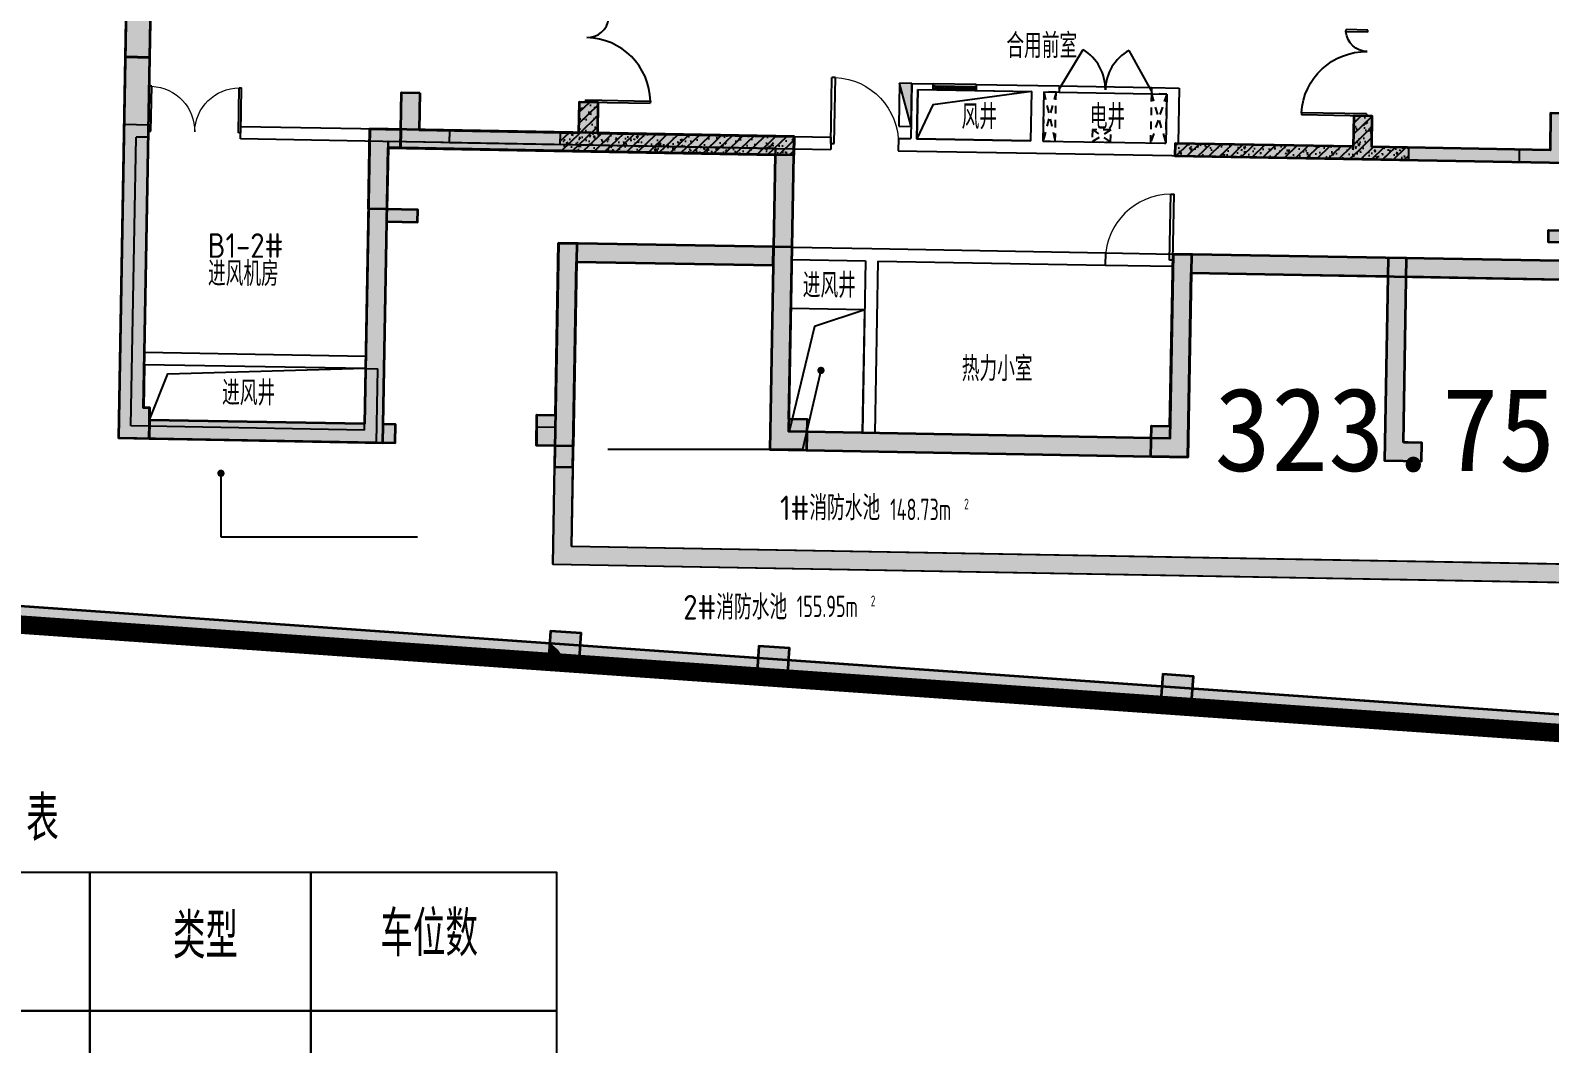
# Model space of a CAD drawing. Extents: x 512858 to 514372, y -232486 to -231710.
# Drawn here: x 512870.08 to 512894.8, y -232127.77 to -232111.28 of the extents above; entities that cross this region are included whole.
import ezdxf
from ezdxf.enums import TextEntityAlignment as Align

# ---------------------------------------------------------------- set-up
doc = ezdxf.new("R2010")
doc.units = 0
doc.header["$LTSCALE"] = 1000
doc.linetypes.add('1#HXT-B1$0$CACHE2', pattern=[0.1875, 0.125, -0.0625])
doc.linetypes.add('DASH', pattern=[0.35, 0.25, -0.1])
doc.layers.get('0').update_dxf_attribs({"color": 252})
for name, color, linetype in [('$面积结果', 7, 'Continuous'), ('1#HXT-B1$0$A-DOOR', 252, 'Continuous'), ('1#HXT-B1$0$A-FIRE-DOOR', 252, 'Continuous'), ('1#HXT-B1$0$A-HOLE-E', 252, 'Continuous'), ('1#HXT-B1$0$A-HOLE-H', 252, '1#HXT-B1$0$CACHE2'), ('1#HXT-B1$0$A-PATT-COLU', 252, 'Continuous'), ('1#HXT-B1$0$A-STR-CONC-B', 252, 'Continuous'), ('1#HXT-B1$0$A-WALL-S', 252, 'Continuous'), ('1#HXT-B1$0$A-WINDOW', 252, 'Continuous'), ('_0', 252, 'Continuous'), ('A-ANNO-HATC-PATT', 252, 'Continuous'), ('A-ANNO-NOTE', 252, 'Continuous'), ('A-AREA-IDEN', 252, 'Continuous'), ('A-COLU-CONC', 252, 'Continuous'), ('A-DOOR-FIRE', 252, 'Continuous'), ('A-WALL-BLOK', 252, 'Continuous'), ('A-WALL-CONC', 252, 'Continuous'), ('AA-WALL', 252, 'Continuous'), ('A地块地下说明备注及图例$0$A-Text', 252, 'Continuous'), ('A地块地下说明备注及图例$0$PUB_TEXT', 252, 'Continuous'), ('PUB_HATCH', 252, 'Continuous'), ('WALL', 252, 'Continuous'), ('建-房间名称', 252, 'Continuous'), ('面积线', 6, 'Continuous'), ('风井', 252, 'Continuous')]:
    doc.layers.add(name, color=color, linetype=linetype)
for name, color, linetype, lineweight in [('P-FIRE-FH', 252, 'Continuous', 25), ('s-colu-cons', 252, 'Continuous', 35), ('S-COLU-HATC', 252, 'Continuous', 25), ('S-WALL', 252, 'Continuous', 35), ('S-WALL-HATC', 252, 'Continuous', 25), ('面积-不计容-地下室-1', 4, 'Continuous', 0)]:
    doc.layers.add(name, color=color, linetype=linetype, lineweight=lineweight)
doc.styles.add('_TCH_SPACE', font='TSSDENG.shx', dxfattribs={"width": 0.8, "height": 5, "bigfont": 'hztxt.shx'})
doc.styles.add('A地块地下说明备注及图例$0$CADReader_TextStyle', font='tssdeng.shx', dxfattribs={"height": 0.2, "bigfont": 'gbcbig.shx'})
doc.styles.add('dw', font='simhei.ttf')
doc.styles.add('邻里中心-雨水$0$STANDARD', font='GBENOR', dxfattribs={"bigfont": 'GBCBIG'})
pattern_1 = [(45, (0, 0), (-88.38834764831844, 88.38834764831844), []), (50, (0, 0), (358.6300913003767, -31.37606749129755), [37.5, -412.5]), (355, (0, 0), (-69.3756668065, 376.0960668500059), [30, -330]), (100.4514, (29.88584, -2.61467), (289.2546908570108, 344.7197710304768), [31.870095, -350.571056]), (46.1842, (0, 100), (533.6205243128222, -82.75950716450905), [56.25, -618.75]), (96.63560000000001, (44.4683725, 93.1033465), (467.3313527743517, 487.0589354502209), [47.805144, -525.8565]), (351.1842, (0, 100), (467.3309725668136, 487.0593004626623), [45, -495]), (21, (50, 75), (298.4535260592309, -201.3094453326694), [37.5, -412.5]), (325.9999999999999, (50, 75), (121.6576659607912, 362.5750225234264), [30, -330]), (71.4514, (74.8711165, 58.224197), (420.111314290745, 161.2652483549762), [31.870095, -350.571056]), (37.5, (0, 0), (6.079927658645312, 166.4469269156558), [0, -326, 0, -335, 0, -331.25]), (7.5, (0, 0), (131.5347687210743, 197.2058559411801), [0, -191, 0, -318.5, 0, -126.25]), (-32.5, (-111.5, 0), (266.9112180862045, -11.27743586718988), [0, -125, 0, -390, 0, -517.5]), (-42.50000000000001, (-161.5, 0), (291.5930846711931, 50.05249116615887), [0, -162.5, 0, -259, 0, -367.5])]

# ---------------------------------------------------------------- blocks, each defined once
blk = doc.blocks.new('A$C1C124BEE')
at = {"layer": 'S-WALL-HATC', "linetype": 'ByBlock'}
h = blk.add_hatch(color=256, dxfattribs=at)
h.dxf.hatch_style = 1
h.paths.add_polyline_path([(28053.38798744511, -6199.694218740449), (28049.99147232203, -1389.958647348336), (23250.00640824402, -1390.037137743086), (23250.09287649579, -9699.724699086975), (20000.10071782628, -9699.75851758715), (20000.10071782628, -6199.758517392678), (15699.987583315, -6199.758517392736), (15700.06950031058, -6699.746202414914), (9099.312148992207, -6699.888233570033), (9099.312148992321, -9699.87193988898), (2900.037094892119, -9699.871939888806), (2900.113921938115, -4900.026571271068), (-3999.853670409764, -4900.098370376974), (-4000.05323486228, -9700.000177737034), (-7499.993458389188, -9700.000177737034), (-7501.719821469625, -9500.060376125446), (-7600.026042859186, -9500.000150431413), (-7599.94424115587, -1390.014462482533), (-9099.98571876681, -1390.025032227859), (-9100.023698410252, 3999.985774115485), (-9000.041838908452, 3999.938448828587), (-9000.002375454875, 4499.985774115485), (-9500.04704223189, 4499.980570792512), (-11024.42276301002, 4499.980570792686), (-11019.04300078005, 4199.885100074753), (-9500.043919533608, 4199.885100074753), (-9499.98252631037, -1700.065486644628), (-7999.982526395353, -1700.049878070306), (-7999.896159463795, -10000.00015043159), (-3699.988522814354, -10000.00015043153), (-3699.927658776753, -5200.043891266454), (2600.036813039915, -5200.043891266279), (2600.06831195252, -9999.939577398649), (9399.312148992554, -9999.939577398764), (9400.072622366832, -6999.811758462572), (16000.07262201107, -6999.743080739747), (16000.06741974631, -6499.800140617008), (19600.00940395833, -6499.8001425002), (19600.10383955867, -9999.76267984818), (23650.0932135242, -9999.72350470844), (23650.01202007802, -1790.383868436387), (27750.20234213606, -1790.316821236804), (27753.60022323055, -6499.677177672274), (33849.93941713776, -6499.578310350771), (33850.09963738581, -10663.78376662731), (34150.09963708103, -10663.75080059428), (34150.05351616245, -6199.635246307822)])
h = blk.add_hatch(color=256, dxfattribs=at)
h.dxf.hatch_style = 1
edge = h.paths.add_edge_path()
edge.add_line((-500.0237422719365, 4499.989590971149), (-500.0237422719365, 4499.999823057209))
edge.add_line((41049.99502414302, -2699.998694710084), (41049.99502414302, -2699.998885000474))
h.paths.add_polyline_path([(27749.96263950691, -5100.065193449205), (34149.98966924614, -5099.986356165027), (34149.99646506761, -4899.98635636596), (31249.99646707322, -4900.02867749182), (31249.99768022867, -4399.996621151398), (30949.99768022867, -4399.996621151398), (30949.99681364128, -4900.050449317845), (28049.96263950691, -4899.970984425803), (28049.96263950726, -1700.075359644601), (27749.96263950726, -1700.075359644776)])
at = {"layer": 'S-WALL-HATC'}
h = blk.add_hatch(color=256, dxfattribs=at)
h.dxf.hatch_style = 1
h.paths.add_polyline_path([(-3499.998440278927, -1790.032878567989), (-3499.998539495398, -2500.062317925738), (-3199.998539495398, -2500.059196211339), (-3199.998989199055, -1390.058842710743), (-8000.032253197278, -1390.010426978406), (-8000.032253197278, -3800.002421363082), (-7600.032253197278, -3800.03632191557), (-7600.032153980806, -1790.03739979997)])
at = {"layer": 'S-WALL-HATC', "linetype": 'ByBlock'}
h = blk.add_hatch(color=256, dxfattribs=at)
h.dxf.hatch_style = 1
h.paths.add_polyline_path([(-7600.026042859186, -9500.000150431413), (-7600.026039876742, -3800.002421363024), (-8000.026039892342, -3800.002421363082), (-8000.026043135673, -10000.00015043159), (-7499.993458389188, -10000.00015043141), (-7499.993458389537, -9500.000150431588)])
at = {"layer": 'S-WALL-HATC'}
h = blk.add_hatch(color=256, dxfattribs=at)
h.dxf.hatch_style = 1
h.paths.add_polyline_path([(-3199.998539495398, -4300.062317558099), (-3199.998539495398, -4899.949356619851), (-600.0167686365312, -4900.060330427543), (-599.9962151742075, -4399.996621151164), (-299.9962151742075, -4399.996621151164), (-300.0249882983044, -4900.038909578405), (2899.975011701696, -4900.043351072061), (2899.971124171512, -5200.04335103411), (-3499.998523836141, -5200.044353223697), (-3499.998539495398, -4300.062317558157)])
h = blk.add_hatch(color=256, dxfattribs=at)
h.dxf.hatch_style = 1
h.paths.add_polyline_path([(15499.98608976684, -4299.86460957193), (15199.98608976719, -4299.867731286737), (15199.98608976684, -4899.970634716854), (12299.99821050116, -4900.050098340609), (12299.9973439147, -4399.996621151398), (11999.9973439147, -4399.996621151398), (11999.99855707015, -4900.028677491471), (9099.998557070505, -4900.035414800222), (9100.007051846944, -5100.035414619837), (15499.98608976719, -5100.031626667886)])
h = blk.add_hatch(color=256, dxfattribs=at)
h.dxf.hatch_style = 1
h.paths.add_polyline_path([(-3699.93361954682, -5200.043891266454), (-3699.93361954682, -6200.026060622477), (-4000.11722999881, -6200.026060622477), (-4000.117229998577, -4900.061376721831), (-3499.998539495748, -4900.061376722006), (-3499.998539495398, -5200.043891266279)])
at = {"layer": 'S-WALL-HATC', "linetype": 'ByBlock'}
h = blk.add_hatch(color=256, dxfattribs=at)
h.dxf.hatch_style = 1
h.paths.add_polyline_path([(-3699.990769277094, -9700.00017694285), (-3700.015480175149, -6400.026061336452), (-3200.015486272634, -6400.02170056256), (-3200.015486272634, -6200.021700562385), (-4000.01548017445, -6200.021700522571), (-3999.990769277443, -9700.00017694285), (-7499.896158973919, -9700.044674764795), (-7499.896158974036, -10000.04467476479), (-3500.013039665762, -10000.03891114879), (-3500.013039665413, -9700.03891114879)])
h = blk.add_hatch(color=256, dxfattribs=at)
h.dxf.hatch_style = 1
h.paths.add_polyline_path([(15699.96137277223, -9500.000176942674), (15699.98608366994, -6400.026061336452), (15199.98608976707, -6400.021700562211), (15199.98608976742, -6200.02170056256), (15999.98608366959, -6200.021700522571), (15999.96137277188, -9700.00017694285), (16599.96733177186, -9700.00017694285), (16599.96733177197, -10000.00017694285), (15499.9836431602, -10000.03891114861), (15499.98364316055, -9500.03891114844)])
h = blk.add_hatch(color=256, dxfattribs=at)
h.dxf.hatch_style = 1
h.paths.add_polyline_path([(-900.6729408275569, -6699.991124881315), (-900.6729408275569, -9499.997127942275), (-1199.897720172536, -9499.985121820704), (-1199.897720172186, -9999.979118760093), (-600.6729408279061, -9999.99112488149), (-600.6729408275569, -6699.99112488149)])
h = blk.add_hatch(color=256, dxfattribs=at)
h.dxf.hatch_style = 1
h.paths.add_polyline_path([(2600.002027038601, -6700.020034575718), (-900.0002162057208, -6700.020034575777), (-900.0005881143734, -10341.99435121927), (-600.0005881147226, -10341.99438185443), (-600.0002468409948, -7000.020034575893), (2600.002027038601, -7000.020034575602)])
h = blk.add_hatch(color=256, dxfattribs=at)
h.dxf.hatch_style = 1
h.paths.add_polyline_path([(2900.03709489177, -6699.99112488149), (2900.037094892119, -9499.997127942219), (3199.261874236516, -9499.985121820704), (3199.261874236516, -9999.979118759918), (2600.037094892119, -9999.99112488149), (2600.037094892119, -6699.99112488149)])
h = blk.add_hatch(color=256, dxfattribs=at)
h.dxf.hatch_style = 1
h.paths.add_polyline_path([(9099.312148992207, -6699.888233570033), (9099.31214899267, -9499.894236630991), (8799.312148992321, -9499.882230509422), (8799.312148992554, -9999.876227448694), (9399.312148992321, -9999.888233570207), (9399.312148992321, -6699.888233570207)])
h = blk.add_hatch(color=256, dxfattribs=at)
h.dxf.hatch_style = 1
h.paths.add_polyline_path([(12900.02841237781, -6699.99112488149), (12900.02841237781, -9699.99112488149), (13199.25319172221, -9699.979118759918), (13199.25319172244, -9999.979118759918), (12600.02841237781, -9999.99112488149), (12600.02841237758, -6699.991124881664)])
at = {"layer": 'S-WALL', "color": 5, "linetype": 'ByBlock'}
for points in [[(15700.06950031058, -6699.746202414914), (9099.312148992207, -6699.888233570033), (9099.312148992321, -9699.87193988898), (2900.037094892119, -9699.871939888806), (2900.113921938115, -4900.026571271068), (-3999.853670409764, -4900.098370376974), (-4000.05323486228, -9700.000177737034), (-7499.993458389188, -9700.000177737034), (-7501.719821469625, -9500.060376125446), (-7600.026042859186, -9500.000150431413), (-7599.94424115587, -1390.014462482533), (-9099.98571876681, -1390.025032227859), (-9100.023698410252, 3999.985774115485), (-9000.041838908452, 3999.938448828587), (-9000.002375454875, 4499.985774115485), (-9500.04704223189, 4499.980570792512), (-11024.42276301002, 4499.980570792686)], [(-11019.04300078005, 4199.885100074753), (-9500.043919533608, 4199.885100074753), (-9499.98252631037, -1700.065486644628), (-7999.982526395353, -1700.049878070306), (-7999.896159463795, -10000.00015043159), (-3699.988522814354, -10000.00015043153), (-3699.927674435778, -5200.043891266396), (2600.036797380424, -5200.043891266279), (2600.06831195252, -9999.939577398649), (9399.312148992554, -9999.939577398764), (9400.072622366832, -6999.811758462572), (16000.07262201107, -6999.743080739747)]]:
    blk.add_lwpolyline(points, dxfattribs=at)
at = {"layer": 'S-WALL', "linetype": 'ByBlock', "lineweight": 35}
for points in [[(-3499.999447019189, -1790.032878569094), (-3499.998539495398, -2500.062317925738), (-3199.998539495398, -2500.059196211339), (-3199.998989199055, -1390.058842710743), (-8000.032253197278, -1390.010426978406), (-8000.032253197278, -3800.002421363082), (-7600.032253197278, -3800.03632191557), (-7600.033160721068, -1790.037399801018)], [(-7600.026042859186, -9500.000150431413), (-7600.026039876742, -3800.002421363024), (-8000.026039892342, -3800.002421363082), (-8000.026043135673, -10000.00015043159), (-7499.993458389188, -10000.00015043141), (-7499.993458389537, -9500.000150431588)], [(15499.98608976684, -4299.86460957193), (15199.98608976719, -4299.867731286737), (15199.98608976684, -4899.970634716854), (12299.99821050116, -4900.050098340609), (12299.9973439147, -4399.996621151398), (11999.9973439147, -4399.996621151398), (11999.99855707015, -4900.028677491471), (9099.998557070505, -4900.035414800222), (9100.007051846944, -5100.035414619837), (15499.98608976719, -5100.031626667886)], [(-3699.93361954682, -5200.044353223697), (-3699.93361954682, -6200.026060622477), (-4000.11722999881, -6200.026060622477), (-4000.117229998577, -4900.061376721831), (-3499.998539495748, -4900.061376722006), (-3499.998539495748, -5200.044353223697)], [(-3699.990769277094, -9700.00017694285), (-3700.015480175149, -6400.026061336452), (-3200.015486272634, -6400.02170056256), (-3200.015486272634, -6200.021700562385), (-4000.01548017445, -6200.021700522571), (-3999.990769277443, -9700.00017694285), (-7499.896158973919, -9700.044674764795), (-7499.896158974036, -10000.04467476479), (-3500.013039665762, -10000.03891114879), (-3500.013039665413, -9700.03891114879)], [(15699.96137277223, -9500.000176942674), (15699.98608366994, -6400.026061336452), (15199.98608976707, -6400.021700562211), (15199.98608976742, -6200.02170056256), (15999.98608366959, -6200.021700522571), (15999.96137277188, -9700.00017694285), (16599.96733177186, -9700.00017694285), (16599.96733177197, -10000.00017694285), (15499.9836431602, -10000.03891114861), (15499.98364316055, -9500.03891114844)], [(-900.6729408277897, -9499.99112488149), (-900.6729408275569, -6699.991124881315), (-600.6729408274405, -6699.99112488149), (-600.6729408279061, -9999.99112488149), (-600.6729408279061, -9999.99112488149), (-600.6729408279061, -9999.99112488149), (-1200.672940827906, -9999.99112488149), (-1200.672940827557, -9499.991124881317)], [(2900.03709489177, -9499.99112488149), (2900.03709489177, -6699.99112488149), (2600.037094892119, -6699.99112488149), (2600.037094892119, -9999.99112488149), (2600.037094892119, -9999.99112488149), (2600.037094892119, -9999.99112488149), (3200.037094892119, -9999.99112488149), (3200.037094892119, -9499.99112488149)], [(9099.312148992321, -9499.888233570207), (9099.312148992207, -6699.888233570033), (9399.312148992321, -6699.888233570207), (9399.312148992321, -9999.888233570207), (9399.312148992321, -9999.888233570207), (9399.312148992321, -9999.888233570207), (8799.312148992321, -9999.888233570207), (8799.31214899267, -9499.888233570033)], [(12900.02841237781, -9699.99112488149), (12900.02841237781, -6699.99112488149), (12600.02841237758, -6699.991124881664), (12600.02841237781, -9999.99112488149), (12600.02841237781, -9999.99112488149), (12600.02841237781, -9999.99112488149), (13200.02841237781, -9999.991124881317), (13200.02841237746, -9699.991124881317)]]:
    blk.add_lwpolyline(points, close=True, dxfattribs=at)
at = {"layer": 'S-WALL'}
blk.add_lwpolyline([(-3199.998539495398, -4300.062317558099), (-3199.998539495398, -4899.949356619851), (-600.0167686365312, -4900.060330427543), (-599.9962151742075, -4399.996621151164), (-299.9962151742075, -4399.996621151164), (-300.0249882983044, -4900.038909578405), (2899.975011701696, -4900.043351072061), (2899.971108512604, -5200.04335103411), (-3499.998539495748, -5200.044353223697), (-3499.998539495398, -4300.062317558157)], close=True, dxfattribs=at)
at = {"layer": 'S-WALL', "color": 5, "linetype": 'ByBlock', "elevation": 6.90477151e-08}
blk.add_lwpolyline([(2600.002027038601, -6700.020034575718), (-900.0002162057208, -6700.020034575777), (-900.0005881143734, -10341.99435121927), (-600.0005881147226, -10341.99438185443), (-600.0002468409948, -7000.020034575893), (2600.002027038601, -7000.020034575602), (2600.002027038601, -6700.020034575718)], dxfattribs=at)
blk = doc.blocks.new('1#HXT-B1$0$$DorLib2D$00000001')
for p, q in [((0.45, 0.9750000000000001), (0.5000000000000002, 0.9750000000000001)), ((0.45, 0), (0.45, 0.9750000000000001)), ((0.5, 0), (0.5, 0.9750000000000001)), ((0.5, 0), (0.45, 0))]:
    blk.add_line(p, q)
at = {"lineweight": 13}
blk.add_arc((0.475, 0), 0.975, 91.4692835813538, 180, dxfattribs=at)
blk = doc.blocks.new('1#HXT-B1$0$$DorLib2D$00000225')
at = {"color": 0}
for p, q in [((0.4750000000000032, -0.0014478852985498), (0.4750000000000032, 0.7521225008925327)), ((0.4750000000000032, 0.7521225008925327), (0.5000000000000036, 0.7521225008925363)), ((0.5000000000000036, -0.0014478852985498), (0.5000000000000036, 0.7521225008925363)), ((-0.4999999999999982, -3.6e-15), (-0.5, 0.252035990386009)), ((-0.4750000000000014, 0.252035990386009), (-0.5, 0.252035990386009)), ((-0.4749999999999996, -3.6e-15), (-0.4750000000000014, 0.252035990386009)), ((-0.4749999999999996, -3.6e-15), (-0.4999999999999947, -3.6e-15)), ((0.4750000000000032, -0.0014478852985498), (0.4999999999999929, -0.0014478852985498))]:
    blk.add_line(p, q, dxfattribs=at)
for centre, radius, start, end in [((0.5046168020419071, -0.0019208093578129), 0.7546247204382253, 92.24926861260724, 179.7237749158362), ((-0.5007908120542499, 0.0025725639174823), 0.2507930763238999, 359.7898704778746, 84.09743784757413)]:
    blk.add_arc(centre, radius, start, end, dxfattribs=at)
blk = doc.blocks.new('1#HXT-B1$0$$DorLib2D$00000231')
at = {"color": 0}
for p, q in [((-0.4999999999999947, 7.1e-15), (-0.2500000000000284, 0.4330127018921708)), ((0.5000000000000053, 7.1e-15), (0.250000000000032, 0.4330127018921708))]:
    blk.add_line(p, q, dxfattribs=at)
for centre, radius, start, end in [((-0.4999999999996803, 3.055e-13), 0.499999999999681, 0, 59.99999999996344), ((0.5000000000000426, -2.49e-14), 0.4999999999999835, 120.0000000000366, 180)]:
    blk.add_arc(centre, radius, start, end, dxfattribs=at)
blk = doc.blocks.new('1#HXT-B1$0$$WINLIB2D$00000039')
at = {"color": 0}
for points in [[(-0.4999999999983409, 0.5000000000445652), (-0.4999999999999964, -0.4999999999999716)], [(0.5000000000016591, 0.4999999999536158), (-0.4999999999983409, 0.5000000000445652)], [(0.4999999999983338, -0.5000000000463842), (0.4999999999999609, 0.4999999999999432)], [(-0.499999999999428, 0.1666666667124446), (0.500000000000572, 0.1666666666205998)], [(-0.4518745131427302, -0.1666666666260284), (-0.5000000000072298, 0.083585865078021)], [(-0.3838834764901549, -0.166666666632409), (-0.4479860405916831, 0.1666666667079113)], [(-0.3158924398378069, -0.166666666637866), (-0.3799950039392748, 0.1666666667006353)], [(-0.2479014031851996, -0.166666666645142), (-0.3120039672867243, 0.1666666666951784)], [(-0.1799103665328481, -0.1666666666505989), (-0.2440129306343159, 0.1666666666887977)], [(-0.1119193298802692, -0.1666666666569512), (-0.1760218939817904, 0.1666666666824455)], [(-0.0439282932278893, -0.1666666666633319), (-0.1080308573293216, 0.1666666666760648)], [(0.024062743424718, -0.1666666666696841), (-0.0400398206768031, 0.1666666666697125)], [(0.092053780077034, -0.1666666666751411), (0.0279512159755768, 0.1666666666642556)], [(0.1600448167296129, -0.1666666666815217), (0.0959422526280953, 0.1666666666578749)], [(0.2280358533819644, -0.166666666687874), (0.163933289280525, 0.1666666666505989)], [(0.2960268900345753, -0.1666666666942547), (0.231924325933047, 0.1666666666460657)], [(0.3640179266869801, -0.1666666667006069), (0.2999153625854838, 0.166666666639685)], [(0.4320089633395341, -0.1666666667060639), (0.3679063992380058, 0.166666666632409)], [(0.4999999999916831, -0.1666666667115209), (0.4358974358904746, 0.1666666666260568)], [(-0.500000000000572, -0.1666666666214951), (0.499999999999428, -0.1666666667124446)], [(0.4999999999983338, -0.5000000000463842), (-0.5000000000016662, -0.4999999999554348)]]:
    blk.add_lwpolyline(points, dxfattribs=at)
blk = doc.blocks.new('1#HXT-B1')
at = {"layer": '1#HXT-B1$0$A-PATT-COLU'}
h = blk.add_hatch(dxfattribs=at)
h.set_pattern_fill('钢筋混凝土', color=256, scale=50, style=0)
h.set_pattern_definition(pattern_1)
h.paths.add_polyline_path([(-152556.9750723602, -1003870.913841226), (-152856.9750723602, -1003870.913841226), (-152856.9750723602, -1004370.913841226), (-152690.3084056936, -1004470.913841226), (-152556.9750723602, -1004370.913841226)], flags=17)
h = blk.add_hatch(dxfattribs=at)
h.set_pattern_fill('钢筋混凝土', color=256, scale=50, style=0)
h.set_pattern_definition(pattern_1)
h.paths.add_polyline_path([(-139956.9752885646, -1003870.913841226), (-140256.9752885646, -1003870.913841226), (-140256.9752885646, -1004370.913841226), (-140123.6419552312, -1004437.580507892), (-139956.9752885646, -1004370.913841226)], flags=17)
h = blk.add_hatch(dxfattribs=at)
h.set_pattern_fill('钢筋混凝土', color=256, scale=50, style=0)
h.set_pattern_definition(pattern_1)
h.paths.add_polyline_path([(-153156.9750723601, -1004370.913841226), (-153156.9750723602, -1004670.913841226), (-152656.9750723603, -1004670.913841226), (-152690.3084056936, -1004470.913841226), (-152856.9750723602, -1004370.913841226)], flags=17)
h = blk.add_hatch(dxfattribs=at)
h.set_pattern_fill('钢筋混凝土', color=256, scale=50, style=0)
h.set_pattern_definition(pattern_1)
h.paths.add_polyline_path([(-152690.3084056936, -1004470.913841226), (-152656.9750723602, -1004670.913841226), (-149356.9750723602, -1004670.913841226), (-149356.9750723602, -1004370.913841226), (-152556.9750723602, -1004370.913841226)], flags=17)
h = blk.add_hatch(dxfattribs=at)
h.set_pattern_fill('钢筋混凝土', color=256, scale=50, style=0)
h.set_pattern_definition(pattern_1)
h.paths.add_polyline_path([(-140123.6419552312, -1004437.580507892), (-140256.9752885646, -1004370.913841226), (-143156.975504769, -1004370.913841226), (-143156.975504769, -1004570.913841226), (-140156.9752885646, -1004570.913841226)], flags=17)
h = blk.add_hatch(dxfattribs=at)
h.set_pattern_fill('钢筋混凝土', color=256, scale=50, style=0)
h.set_pattern_definition(pattern_1)
h.paths.add_polyline_path([(-139356.975504769, -1004570.913841226), (-139356.975504769, -1004370.913841226), (-139956.9752885646, -1004370.913841226), (-140123.6419552312, -1004437.580507892), (-140156.9752885646, -1004570.913841226)], flags=17)
at = {"layer": '1#HXT-B1$0$A-DOOR'}
for p, q in [((-145056.9752885334, -1003470.916373806), (-143556.9752885334, -1003470.916373812)), ((-145056.9752885338, -1003570.916373806), (-143556.9752885338, -1003570.916373812))]:
    blk.add_line(p, q, dxfattribs=at)
at = {"layer": '1#HXT-B1$0$A-HOLE-E'}
blk.add_lwpolyline([(-147356.9752886397, -1003570.916373803), (-145506.9752885606, -1003570.916373803), (-145506.9752885606, -1004370.913841226), (-147356.9752886397, -1004370.913841226)], close=True, dxfattribs=at)
blk.add_lwpolyline([(-145506.9752885789, -1003570.916373761), (-147106.9592107262, -1003811.875756063), (-147356.9752886397, -1004370.913841226)], dxfattribs=at)
at = {"layer": '1#HXT-B1$0$A-HOLE-H'}
for points in [[(-145306.9752885607, -1004370.916373791), (-145106.9752885607, -1004370.916373791), (-145106.9752885607, -1003570.916373791), (-145306.9752885605, -1003570.916373792)], [(-143556.9752885554, -1004370.916373792), (-143306.9752885554, -1004370.916373792), (-143306.9752885555, -1003570.916373792), (-143556.9752885554, -1003570.916373792)], [(-144506.9752885607, -1004370.916373792), (-144206.9752885606, -1004370.916373791), (-144206.9752885606, -1004170.916373792), (-144506.9752885606, -1004170.916373792)]]:
    blk.add_lwpolyline(points, close=True, dxfattribs=at)
for points in [[(-145106.9752885607, -1003570.916373805), (-145306.9752885607, -1004370.913841217)], [(-145306.9752885746, -1003570.916373838), (-145106.9752885607, -1004370.916373791)], [(-143556.9752885554, -1003570.916373792), (-143306.9752885895, -1004370.913841217)], [(-143306.9752885693, -1003570.916373846), (-143556.9752885554, -1004370.916373792)], [(-144506.9752885606, -1004170.916373792), (-144206.9752885606, -1004370.916373791)], [(-144206.9752885606, -1004170.916373792), (-144506.9752885607, -1004370.916373792)]]:
    blk.add_lwpolyline(points, dxfattribs=at)
at = {"layer": '1#HXT-B1$0$A-STR-CONC-B'}
for p, q in [((-152856.9750723602, -1003870.913841226), (-152856.9750723602, -1004370.913841226)), ((-152556.9750723602, -1003870.913841226), (-152856.9750723602, -1003870.913841226)), ((-152556.9750723602, -1003870.913841226), (-152556.9750723602, -1004370.913841226)), ((-140256.9752885646, -1003870.913841226), (-140256.9752885646, -1004370.913841226)), ((-139956.9752885646, -1003870.913841226), (-140256.9752885646, -1003870.913841226)), ((-139956.9752885646, -1003870.913841226), (-139956.9752885646, -1004370.913841226)), ((-153156.9750723601, -1004370.913841226), (-152856.9750723602, -1004370.913841226)), ((-152556.9750723602, -1004370.913841226), (-149356.9750723602, -1004370.913841226)), ((-149356.9750723602, -1004370.913841226), (-149356.9750723602, -1004670.913841226)), ((-140256.9752885646, -1004370.913841226), (-143156.975504769, -1004370.913841226)), ((-143156.975504769, -1004570.913841226), (-143156.975504769, -1004370.913841226)), ((-139356.975504769, -1004370.913841226), (-139956.9752885646, -1004370.913841226)), ((-140156.9752885646, -1004570.913841226), (-143156.975504769, -1004570.913841226)), ((-139356.975504769, -1004570.913841226), (-140156.9752885646, -1004570.913841226)), ((-153156.9750723602, -1004670.913841226), (-152656.9750723603, -1004670.913841226)), ((-152656.9750723602, -1004670.913841226), (-149356.9750723602, -1004670.913841226))]:
    blk.add_line(p, q, dxfattribs=at)
at = {"layer": '1#HXT-B1$0$A-WALL-S'}
for p, q in [((-147456.9752885654, -1003470.916373796), (-147456.9752885642, -1004370.913841226)), ((-147456.9752885654, -1003470.916373796), (-147106.9752885618, -1003470.916373798)), ((-147356.9752885653, -1003570.916373797), (-147356.9752885642, -1004370.913841226)), ((-147356.9752885653, -1003570.916373797), (-147106.9752885622, -1003570.916373798)), ((-146406.9752885618, -1003470.9163738), (-145406.9752885642, -1003470.916373804)), ((-146406.9752885622, -1003570.9163738), (-145506.9752885646, -1003570.916373804)), ((-145506.9752885646, -1003570.916373804), (-145506.9752885646, -1004370.913841226)), ((-145406.9752885642, -1003470.916373804), (-145056.9752885334, -1003470.916373806)), ((-145306.9752885646, -1003570.916373805), (-145306.9752885646, -1004370.913841226)), ((-145306.9752885646, -1003570.916373805), (-145056.9752885338, -1003570.916373806)), ((-143556.9752885334, -1003470.916373812), (-143106.9752885748, -1003470.916373813)), ((-143556.9752885338, -1003570.916373812), (-143306.9752885748, -1003570.916373813)), ((-143306.9752885748, -1003570.916373813), (-143306.975288575, -1004370.913841226)), ((-143106.9752885748, -1003470.916373813), (-143106.975288575, -1004370.913841226)), ((-152856.9718471621, -1003870.914018125), (-152856.9718471621, -1003870.913841225)), ((-152856.9718471621, -1003870.914018125), (-152656.9718471621, -1003870.914018125)), ((-152656.9718471621, -1003870.914018125), (-152656.9718471621, -1003870.913841225)), ((-140156.9778384106, -1003870.914018121), (-140156.9778384106, -1003870.913841221)), ((-140156.9778384106, -1003870.914018121), (-139956.9778384106, -1003870.914018121)), ((-139956.9778384106, -1003870.914018121), (-139956.9778384106, -1003870.913841221)), ((-149356.9750723602, -1004370.913841226), (-148756.9752885505, -1004370.913841226)), ((-147656.9752885505, -1004370.913841226), (-147456.9752885642, -1004370.913841226)), ((-147356.9752885642, -1004370.913841226), (-145506.9752885646, -1004370.913841226)), ((-145306.9752885646, -1004370.913841226), (-143306.975288575, -1004370.913841226)), ((-149356.9750723602, -1004570.913841226), (-148756.9752885505, -1004570.913841226)), ((-147656.9752885505, -1004570.913841226), (-147356.975288564, -1004570.913841226)), ((-147356.975288564, -1004570.913841226), (-145406.9752885646, -1004570.913841226)), ((-145406.9752885646, -1004570.913841226), (-143206.9752885749, -1004570.913841226)), ((-143206.9752885749, -1004570.913841226), (-143156.975504769, -1004570.913841226))]:
    blk.add_line(p, q, dxfattribs=at)
for points in [[(-147106.9752885618, -1003470.916373798), (-147106.9752885622, -1003570.916373797)], [(-146406.9752885618, -1003470.9163738), (-146406.9752885622, -1003570.9163738)], [(-145056.9752885334, -1003470.916373806), (-145056.9752885338, -1003570.916373806)], [(-143556.9752885334, -1003470.916373812), (-143556.9752885338, -1003570.916373812)], [(-152856.9718471621, -1003870.913841225), (-152656.9718471621, -1003870.913841225)], [(-140156.9778384106, -1003870.913841221), (-139956.9778384106, -1003870.913841221)], [(-148756.9752885505, -1004370.913841226), (-148756.9752885505, -1004570.913841226)], [(-147656.9752885505, -1004370.913841226), (-147656.9752885505, -1004570.913841226)]]:
    blk.add_lwpolyline(points, dxfattribs=at)
at = {"layer": '1#HXT-B1$0$A-DOOR', "xscale": 1500, "yscale": 1500, "zscale": 100}
blk.add_blockref('1#HXT-B1$0$$DorLib2D$00000231', (-144306.9752885336, -1003520.916373809), dxfattribs=at)
at = {"layer": '1#HXT-B1$0$A-FIRE-DOOR', "xscale": -1400, "zscale": 200, "rotation": 90}
for p, yscale in [((-152756.9718471621, -1003170.913841225), -1400), ((-140056.9778384106, -1003170.913841221), 1400)]:
    blk.add_blockref('1#HXT-B1$0$$DorLib2D$00000225', p, dxfattribs=dict(at, yscale=yscale))
at = {"layer": '1#HXT-B1$0$A-FIRE-DOOR', "xscale": -1100, "yscale": 1100, "zscale": 200}
blk.add_blockref('1#HXT-B1$0$$DorLib2D$00000001', (-148206.9752885505, -1004470.913841226), dxfattribs=at)
at = {"layer": '1#HXT-B1$0$A-WINDOW', "xscale": 700, "yscale": -100, "zscale": 100}
blk.add_blockref('1#HXT-B1$0$$WINLIB2D$00000039', (-146756.975288562, -1003520.916373799), dxfattribs=at)
blk = doc.blocks.new('$TwtSys$00000434')
for p, q in [((-0.5, 0.5), (-0.5, -0.5)), ((-0.5, -0.5), (0.5, 0.5)), ((0.5, 0.5), (-0.5, 0.5)), ((0.5, -0.5), (0.5, 0.5)), ((-0.5, -0.5), (0.5, -0.5))]:
    blk.add_line(p, q)
blk.add_solid([(0.5, -0.5), (0.5, 0.5), (-0.5, -0.5)])
blk = doc.blocks.new('A$C3CF8769D')
at = {"layer": 'P-FIRE-FH', "xscale": 699.9999999999999, "yscale": 199.9999999999999, "zscale": 699.9999999999999, "rotation": 88.97357418102004}
blk.add_blockref('$TwtSys$00000434', (15762.91080228449, -45991.26610682713), dxfattribs=at)
blk = doc.blocks.new('A$C5B776904')
at = {"layer": 'S-COLU-HATC'}
for points in [[(10554.89277881337, -55189.33399982052), (10589.7490311726, -54690.55043787055), (10090.96546922252, -54655.6941855115), (10056.10921686376, -55154.47774746147)], [(13946.25814998383, -55431.54880298884), (13981.11440234259, -54932.76524103887), (13482.3308403925, -54897.90898867982), (13447.47458803374, -55396.69255062978)], [(20515.30070024729, -55890.61005190772), (20550.15695260605, -55391.82648995775), (20051.37339065643, -55356.9702375987), (20016.5171382972, -55855.75379954866)]]:
    blk.add_hatch(color=256, dxfattribs=at).paths.add_polyline_path(points)
at = {"layer": 'S-WALL-HATC'}
h = blk.add_hatch(color=256, dxfattribs=at)
h.paths.add_polyline_path([(74118.61968148407, -57390.53273953614), (74118.61968148407, -59860.5616396204), (106018.6196814887, -59860.56163962354), (106018.6196814855, -57399.99999999814), (111068.6196814873, -57399.99999999814), (111068.6196814869, 0), (0, -7.276e-12), (0, -54446.10901031177), (41809.90582710411, -57390.53273953614)])
h.paths.add_polyline_path([(41820.45637227794, -57090.53273953614), (299.9999999995416, -54166.49321894255), (299.9999999995343, -299.9999999999927), (110768.6196814869, -299.9999999999927), (110768.6196814873, -57099.99999999953), (105718.6196814808, -57100.00000000116), (105718.6196814808, -59560.5616396215), (74418.61968148826, -59560.56163962034), (74418.61968148826, -57090.53273953637)], flags=16)
at = {"layer": 's-colu-cons'}
for points in [[(10554.89277881337, -55189.33399982052), (10589.7490311726, -54690.55043787055), (10090.96546922252, -54655.6941855115), (10056.10921686376, -55154.47774746147)], [(13946.25814998383, -55431.54880298884), (13981.11440234259, -54932.76524103887), (13482.3308403925, -54897.90898867982), (13447.47458803374, -55396.69255062978)], [(20515.30070024729, -55890.61005190772), (20550.15695260605, -55391.82648995775), (20051.37339065643, -55356.9702375987), (20016.5171382972, -55855.75379954866)]]:
    blk.add_lwpolyline(points, close=True, dxfattribs=at)
at = {"layer": 'S-WALL'}
blk.add_lwpolyline([(41809.90582710411, -57390.53273953614), (0, -54446.10901031177), (0, 0), (111068.6196814869, 0), (111068.6196814873, -57399.99999999814), (106018.6196814855, -57399.99999999814), (106018.6196814887, -59860.56163962354), (74118.61968148407, -59860.5616396204), (74118.61968148407, -57390.53273953614)], close=True, dxfattribs=at)
blk.add_lwpolyline([(41823.96453197721, -57090.77979841991), (299.9999999995343, -54166.49321894255), (299.9999999995343, -300), (110768.6196814869, -300), (110768.6196814873, -57099.99999999953), (105718.6196814808, -57100.00000000116), (105718.6196814808, -59560.5616396215), (74418.61968148826, -59560.56163962034), (74418.61968148826, -57090.53273953637), (41816.93952388224, -57090.53273953614)], dxfattribs=at)
blk = doc.blocks.new('$DorLib2D$00000002')
for p, q in [((-0.5, -1e-16), (-0.5000000000000007, 0.4875)), ((-0.4750000000000007, 0.4875), (-0.5000000000000007, 0.4875)), ((-0.475, 0), (-0.4750000000000007, 0.4875)), ((0.475, 0), (0.4750000000000007, 0.4875)), ((0.4750000000000007, 0.4875), (0.5000000000000007, 0.4875)), ((0.5, -1e-16), (0.5000000000000007, 0.4875)), ((-0.5, -1e-16), (-0.475, 0)), ((0.5, -1e-16), (0.475, 0))]:
    blk.add_line(p, q)
at = {"lineweight": 13}
for centre, start, end in [((-0.4875, 0), 0, 88.53071641864632), ((0.4875, 0), 91.46928358135371, 180)]:
    blk.add_arc(centre, 0.4875, start, end, dxfattribs=at)
blk = doc.blocks.new('$DorLib2D$00000001')
for p, q in [((0.45, 0.9750000000000001), (0.5000000000000002, 0.9750000000000001)), ((0.45, 0), (0.45, 0.9750000000000001)), ((0.5, 0), (0.5, 0.9750000000000001)), ((0.5, 0), (0.45, 0))]:
    blk.add_line(p, q)
at = {"lineweight": 13}
blk.add_arc((0.475, 0), 0.975, 91.4692835813538, 180, dxfattribs=at)
blk = doc.blocks.new('B-BZZ')
at = {"layer": 'A-ANNO-HATC-PATT'}
for points in [[(540596.1627970495, -81383.31395373034), (540561.3065446907, -81882.0975156803), (541060.0901066407, -81916.95376803906), (541094.9463589995, -81418.1702060891)], [(543987.8910183298, -81620.3364697714), (543953.034765971, -82119.12003172137), (544451.818327921, -82153.97628408013), (544486.6745802797, -81655.19272213016)], [(550556.570718483, -82084.59000581742), (550521.7144661242, -82583.37356776738), (551020.4980280742, -82618.22982012614), (551055.3542804329, -82119.44625817618)]]:
    blk.add_hatch(color=256, dxfattribs=at).paths.add_polyline_path(points, flags=17)
at = {"layer": 'A-COLU-CONC'}
for points in [[(540561.3065446907, -81882.0975156803), (541060.0901066407, -81916.95376803906), (541094.9463589995, -81418.1702060891), (540596.1627970495, -81383.31395373034)], [(543953.034765971, -82119.12003172137), (544451.818327921, -82153.97628408013), (544486.6745802797, -81655.19272213016), (543987.8910183298, -81620.3364697714)], [(550521.7144661242, -82583.37356776738), (551020.4980280742, -82618.22982012614), (551055.3542804329, -82119.44625817618), (550556.570718483, -82084.59000581742)]]:
    blk.add_lwpolyline(points, close=True, dxfattribs=at)

msp = doc.modelspace()

# ---------------------------------------------------------------- hatches: boundary and pattern name
at = {"layer": 'A-ANNO-HATC-PATT'}
for points in [[(512878.7027051756, -232113.1393832811), (512878.7062964009, -232112.939415526), (512876.906586603, -232112.9070944978), (512876.9029953776, -232113.107062253)], [(512882.1734866321, -232114.8017848909), (512882.4734397649, -232114.8070875439), (512882.5017184129, -232113.2074601385), (512882.2017652802, -232113.2021574855)], [(512878.7334907287, -232119.8184953787), (512878.8861179901, -232119.6712058563), (512878.9148856335, -232118.0439176433), (512878.6149325007, -232118.0386149903), (512878.5808634672, -232119.9657849012)], [(512878.7334907287, -232119.8184953787), (512878.5808634672, -232119.9657849012), (512913.324816537, -232120.5882759407), (512913.4274876329, -232120.4400914069), (512913.3301908224, -232120.2883240827), (512878.8861179901, -232119.6712058563)]]:
    msp.add_hatch(color=252, dxfattribs=at).paths.add_polyline_path(points, flags=17)
at = {"layer": 'A-ANNO-NOTE'}
for points in [[(512883.0043340185, -232116.8117377986, 0.9999999999999999), (512882.8843340185, -232116.8117377986, 0.9999999999999999)], [(512873.2430783411, -232118.4858735858, 0.9999999999999999), (512873.1230783411, -232118.4858735858, 0.9999999999999999)]]:
    msp.add_hatch(color=252, dxfattribs=at).paths.add_polyline_path(points, flags=17)
at = {"layer": 'PUB_HATCH'}
for points in [[(512910.2671113248, -232123.6390615655), (512910.2723865974, -232123.4890615655), (512868.7519302251, -232120.5650220449), (512868.6019302251, -232120.7048299405), (512868.4519302251, -232120.8446378362), (512910.2618360522, -232123.7890615655)], [(512878.5424863388, -232121.5460889213), (512878.7924388364, -232121.5509622099), (512878.6711028551, -232121.3618151097), (512878.548165186, -232121.2548190755)], [(512910.2671156637, -232123.6389681663), (512910.2723909363, -232123.4889681663), (512878.548165186, -232121.2548190755), (512878.6711028551, -232121.3618151097), (512878.7920143366, -232121.5727349374), (512910.2618403911, -232123.7889681663)]]:
    msp.add_hatch(color=252, dxfattribs=at).paths.add_polyline_path(points, flags=17)

# ---------------------------------------------------------------- linework, layer by layer
at = {"layer": 'A-ANNO-NOTE', "color": 252}
for p, q in [((512882.9443340185, -232116.8117377986), (512882.6460809073, -232118.0992286531)), ((512882.6460809073, -232118.0992286531), (512879.4742249834, -232118.0992286531)), ((512873.1830783411, -232118.4858735858), (512873.1830783411, -232119.5191169892)), ((512873.1830783411, -232119.5191169892), (512876.3806220886, -232119.5191169892))]:
    msp.add_line(p, q, dxfattribs=at)
at = {"layer": 'A-DOOR-FIRE', "color": 252}
for p, q in [((512887.5726214169, -232114.8984466107), (512888.6724449103, -232114.9181515177)), ((512887.5690387065, -232115.0984145186), (512888.6688622, -232115.1181194256))]:
    msp.add_line(p, q, dxfattribs=at)
at = {"layer": 'A-WALL-BLOK', "color": 252}
for p, q in [((512871.5159401288, -232117.9113863144), (512871.6071455788, -232112.8122232359)), ((512872.0073406132, -232112.8193933476), (512871.6071455788, -232112.8122232359)), ((512876.1067108191, -232112.8928398916), (512873.5070999193, -232112.8462638502)), ((512871.7194847356, -232117.7150010325), (512871.803536787, -232113.0157739852)), ((512872.0037578795, -232113.0193612551), (512871.803536787, -232113.0157739852)), ((512876.1031280854, -232113.0928077991), (512873.5035171856, -232113.0462317577)), ((512876.1031280854, -232113.0928077991), (512876.1067108191, -232112.8928398916)), ((512892.5040783145, -232113.1865689384), (512892.5004956041, -232113.3865368463)), ((512892.5040783145, -232113.1865689384), (512894.3037894855, -232113.2188133318)), ((512894.3037894855, -232113.2188133318), (512894.3002067751, -232113.4187812397)), ((512892.5004956041, -232113.3865368463), (512894.3002067751, -232113.4187812397)), ((512882.4734424307, -232114.8070875439), (512882.4698597203, -232115.0070554518)), ((512882.4734424307, -232114.8070875439), (512883.773233832, -232114.8303751613)), ((512883.773233832, -232114.8303751613), (512887.5726214169, -232114.8984466107)), ((512882.4698597203, -232115.0070554518), (512883.6696671676, -232115.028551714)), ((512883.6696671676, -232115.028551714), (512883.6195082003, -232117.8281594753)), ((512883.8696350756, -232115.0321344244), (512883.8194761082, -232117.8317421856)), ((512883.8696350756, -232115.0321344244), (512887.5690387065, -232115.0984145186)), ((512888.6724475753, -232114.9181515655), (512888.6688648649, -232115.1181194734)), ((512888.6724449103, -232114.9181515177), (512888.6724475753, -232114.9181515655)), ((512888.6688622, -232115.1181194256), (512888.6688648649, -232115.1181194734)), ((512871.9375807182, -232116.7187166873), (512871.9411634138, -232116.5187487792)), ((512875.5405939761, -232116.5832374471), (512871.9411634138, -232116.5187487792)), ((512875.5370112805, -232116.7832053553), (512871.9375807182, -232116.7187166873)), ((512875.5188988934, -232117.7830734008), (512875.5364170862, -232116.7832662689)), ((512875.5364170862, -232116.7832662689), (512875.7363863927, -232116.7867700456)), ((512875.5370112805, -232116.7832053553), (512875.5405939761, -232116.5832374471)), ((512875.7153630395, -232117.9866254569), (512875.7363863927, -232116.7867700456)), ((512875.5188988934, -232117.7830734008), (512871.7194847356, -232117.7150010325)), ((512875.7153630395, -232117.9866254569), (512871.5159401288, -232117.9113863144)), ((512883.8194761082, -232117.8317421856), (512883.6195082003, -232117.8281594753))]:
    msp.add_line(p, q, dxfattribs=at)
for points in [[(512872.0037578795, -232113.0193612551), (512872.0073406132, -232112.8193933476)], [(512873.5035171856, -232113.0462317577), (512873.5070999193, -232112.8462638502)], [(512887.5726214169, -232114.8984466107), (512887.5690387065, -232115.0984145186)], [(512888.6724449103, -232114.9181515177), (512888.6688622, -232115.1181194256)]]:
    msp.add_lwpolyline(points, dxfattribs=at)
at = {"layer": 'A-WALL-CONC', "color": 252}
for p, q in [((512876.9029953776, -232113.107062253), (512876.906586603, -232112.9070944978)), ((512878.7027051756, -232113.1393832811), (512876.9029953776, -232113.107062253)), ((512878.7062964009, -232112.939415526), (512876.906586603, -232112.9070944978)), ((512878.7027051756, -232113.1393832811), (512878.7062964009, -232112.939415526)), ((512882.1734866321, -232114.8017848909), (512882.2017652802, -232113.2021574855)), ((512882.2017652802, -232113.2021574855), (512882.5017184129, -232113.2074601385)), ((512882.4734397649, -232114.8070875439), (512882.5017184129, -232113.2074601385)), ((512882.1734866321, -232114.8017848909), (512882.4734397649, -232114.8070875439)), ((512878.5808634672, -232119.9657849012), (512878.6149325007, -232118.0386149903)), ((512878.6149325007, -232118.0386149903), (512878.9148856335, -232118.0439176433)), ((512878.8861179901, -232119.6712058563), (512878.9148856335, -232118.0439176433)), ((512878.8861179901, -232119.6712058563), (512913.3301908224, -232120.2883240827)), ((512878.5808634672, -232119.9657849012), (512913.324816537, -232120.5882759407))]:
    msp.add_line(p, q, dxfattribs=at)
at = {"layer": 'A地块地下说明备注及图例$0$A-Text', "color": 0}
for points in [[(512865.781050356, -232124.9796219277), (512865.7810503102, -232127.2296219277), (512871.047716982, -232127.2296220298), (512871.0477170278, -232124.9796220307)], [(512871.0477170278, -232124.9796220307), (512871.047716982, -232127.2296220298), (512874.6477169744, -232127.2296220994), (512874.6477170201, -232124.9796220984)], [(512874.6477170201, -232124.9796220984), (512874.6477169744, -232127.2296220994), (512878.6477169667, -232127.2296221738), (512878.6477170278, -232124.9796221757)], [(512865.7810503102, -232127.2296219277), (512865.7810502568, -232129.8296219287), (512871.047716921, -232129.8296220279), (512871.047716982, -232127.2296220298)], [(512871.047716982, -232127.2296220298), (512871.047716921, -232129.8296220279), (512874.6477169362, -232129.8296220975), (512874.6477169744, -232127.2296220994)], [(512874.6477169744, -232127.2296220994), (512874.6477169362, -232129.8296220975), (512878.6477169209, -232129.8296221757), (512878.6477169667, -232127.2296221738)]]:
    msp.add_lwpolyline(points, close=True, dxfattribs=at)
at = {"layer": 'WALL', "color": 252}
for p, q in [((512910.2723865974, -232123.4890615655), (512868.7519302251, -232120.5650220449)), ((512910.2618360522, -232123.7890615655), (512868.4519302251, -232120.8446378362)), ((512878.5424863388, -232121.5460889213), (512878.548165186, -232121.2548190755)), ((512910.2723909363, -232123.4889681663), (512878.548165186, -232121.2548190755)), ((512878.5424863388, -232121.5460889213), (512878.7924388364, -232121.5509622099)), ((512910.2618403911, -232123.7889681663), (512878.7920143366, -232121.5727349374))]:
    msp.add_line(p, q, dxfattribs=at)
at = {"layer": '面积-不计容-地下室-1', "linetype": 'DASH', "ltscale": 0.003, "const_width": 0.3}
msp.add_lwpolyline([(512868.4519302251, -232120.8446378362), (512910.2618360569, -232123.7890615653), (512942.5705499066, -232123.7890615653), (512942.5705499066, -232126.2590904656), (512974.4714084619, -232126.2590904656), (512974.4714084619, -232123.7985288259), (512979.5214084619, -232123.7985288259), (512979.5214084619, -232066.3985288259), (512868.4519302251, -232066.3985288259)], close=True, dxfattribs=at)
at = {"layer": '面积线', "color": 252}
msp.add_lwpolyline([(512895.2660118043, -232115.3363328697), (512888.9670227058, -232115.2234774929), (512888.9184138158, -232118.22314642), (512882.1143718991, -232118.1012555543), (512882.1591922959, -232115.6016512521), (512882.2021848545, -232113.2020396581), (512875.9031596756, -232113.089160151), (512875.8153830611, -232117.9883856325), (512875.8153682863, -232117.9884172052), (512871.5159378081, -232117.9115160579), (512871.6647564594, -232109.6126368603), (512870.1649734504, -232109.5857661079), (512870.2755819056, -232103.6868149764), (512868.7519302251, -232103.6868149764), (512868.7519302251, -232120.5650220449), (512910.268869749, -232123.4890615655)], dxfattribs=at)
at = {"layer": '面积线', "color": 252, "elevation": -7.07639e-11}
msp.add_lwpolyline([(512895.2660118043, -232115.3363328697), (512892.4664610939, -232115.2861749244), (512892.4183922849, -232117.9691211172), (512892.7180453435, -232117.9911727973), (512892.712671278, -232118.2911246591), (512892.1127675543, -232118.280376528), (512892.166509232, -232115.2808008589), (512888.9669339841, -232115.2289525367), (512888.9132810046, -232118.2230544684), (512882.1143718991, -232118.1012555543), (512882.1681138375, -232115.1016653402), (512878.9686273112, -232115.0443419742), (512878.8861179901, -232119.6712058563), (512913.3301908224, -232120.2883240827)], dxfattribs=at)
at = {"layer": '风井', "color": 252}
msp.add_lwpolyline([(512868.7527887804, -232103.6596851924), (512870.2706852837, -232103.6868149764), (512870.1649962128, -232109.5858188542), (512871.6647564594, -232109.6126368603), (512871.5159401288, -232117.9113863144), (512876.0153504078, -232117.9919996691), (512876.0207250347, -232117.692016481), (512875.8207571267, -232117.6884337707), (512875.8798718479, -232114.3889632905), (512875.8799384339, -232114.3889644835), (512875.9033867381, -232113.0802043932), (512882.2021826112, -232113.2021648632), (512882.1739039632, -232114.8017922686), (512878.6740495149, -232114.7390160468), (512878.6203078372, -232117.7385917159), (512878.3203559754, -232117.7332176504), (512878.3203559754, -232118.0331695122), (512878.6149367046, -232118.0383771904), (512878.580404396, -232119.9657766763), (512913.3248161444, -232120.5882978541), (512913.2728925167, -232123.4862810236), (512910.2688740879, -232123.4862810236), (512868.7519302251, -232120.5650220449)], close=True, dxfattribs=at)
for points, elevation in [([(512882.4197007529, -232117.806663213), (512883.6195082003, -232117.8281594753), (512883.655335304, -232115.8284803963), (512882.4555278567, -232115.8069841341)], -2.3131e-12), ([(512875.5208891524, -232117.683060942), (512875.5370057824, -232116.7832055996), (512871.9375538267, -232116.7187158627), (512871.9285958934, -232117.4194991451), (512872.0250308171, -232117.4203951204), (512872.021448083, -232117.6203630544)], -5.20045e-11)]:
    msp.add_lwpolyline(points, close=True, dxfattribs=dict(at, elevation=elevation))
for points, elevation in [([(512883.655335304, -232115.8284803963), (512882.8362895423, -232116.0960408557), (512882.4277260844, -232117.8068069983)], -2.3131e-12), ([(512872.0214735113, -232117.6147877475), (512872.3214742248, -232116.8660327099), (512875.5310755708, -232116.7775235882)], -1.421947e-10)]:
    msp.add_lwpolyline(points, dxfattribs=dict(at, elevation=elevation))

# ---------------------------------------------------------------- block references
at = {"layer": '_0', "color": 252, "xscale": 0.001, "yscale": 0.001, "zscale": 0.001}
for name, p in [('A$C5B776904', (512868.4527887804, -232066.3985288259)), ('A$C3CF8769D', (512868.5520006623, -232066.4985288207))]:
    msp.add_blockref(name, p, dxfattribs=at)
at = {"layer": 'A-DOOR-FIRE', "color": 252, "zscale": 0.2}
for name, p, xscale, yscale, rotation in [('$DorLib2D$00000002', (512872.7554288994, -232112.9328125526), 1.5, -1.5, 178.9735675022007), ('$DorLib2D$00000001', (512888.1207418084, -232115.0082830181), 1.1, 1.1, 358.9735741809076)]:
    msp.add_blockref(name, p, dxfattribs=dict(at, xscale=xscale, yscale=yscale, rotation=rotation))
at = {"layer": 'AA-WALL', "color": 252, "xscale": 0.001, "yscale": 0.001, "zscale": 0.001}
msp.add_blockref('B-BZZ', (512337.9467328973, -232039.6709090577), dxfattribs=at)
at = {"layer": '风井', "color": 252, "xscale": 0.001, "yscale": 0.001, "zscale": 0.001}
for name, p, rotation in [('A$C1C124BEE', (512879.693925092, -232108.0562703837, -5.3875727994e-06), 358.9735741809012), ('1#HXT-B1', (513049.8218752824, -231111.4717128156, -2.6915403784e-06), 358.9740726087285)]:
    msp.add_blockref(name, p, dxfattribs=dict(at, rotation=rotation))

# ---------------------------------------------------------------- texts
at = {"layer": '$面积结果', "color": 252, "style": 'dw'}
msp.add_text('323.75', height=1.3597017082426464, dxfattribs=at).set_placement((512889.3428238693, -232118.44913128382))
at = {"layer": 'A-AREA-IDEN', "color": 252, "style": '_TCH_SPACE', "width": 0.6400000000000001}
for s, height, p in [('148.73m', 0.35, (512884.0688442548, -232119.2490886881)), ('2', 0.175, (512885.274998101, -232119.0740886882)), ('155.95m', 0.35, (512882.5491893678, -232120.8255580287)), ('2', 0.175, (512883.7553432139, -232120.6505580287))]:
    msp.add_text(s, height=height, dxfattribs=at).set_placement(p)
at = {"layer": 'A地块地下说明备注及图例$0$PUB_TEXT', "color": 0, "style": 'A地块地下说明备注及图例$0$CADReader_TextStyle'}
for s, p in [('停车位图例及数目表', (512865.781050356, -232124.4696219277)), ('类型', (512872.4020870687, -232126.3796220555))]:
    msp.add_text(s, height=0.7349999999999999, dxfattribs=at).set_placement(p)
msp.add_text('车位数', height=0.7349999999999999, dxfattribs=at).set_placement((512876.5706269054, -232126.3432628644), align=Align.CENTER)
at = {"layer": '建-房间名称', "color": 252, "style": '邻里中心-雨水$0$STANDARD'}
for s, p in [('合用前室', (512885.960333358, -232111.7297212898)), ('风井', (512885.2312323101, -232112.8861913169, 3.6988636e-09)), ('电井', (512887.3162483597, -232112.8861913169, 3.6988636e-09)), ('B1-2#', (512872.9670335956, -232114.9802787513)), ('进风机房', (512872.9714771815, -232115.4393992973)), ('进风井', (512882.6474449378, -232115.6304511197)), ('热力小室', (512885.2343574884, -232116.9844544322)), ('进风井', (512873.2012240033, -232117.3798183971)), ('1#消防水池 ', (512882.2780603468, -232119.2491309201)), ('2#消防水池 ', (512880.7026134883, -232120.8651052392))]:
    msp.add_text(s, height=0.4, dxfattribs=at).set_placement(p)

doc.saveas('drawing.dxf')
